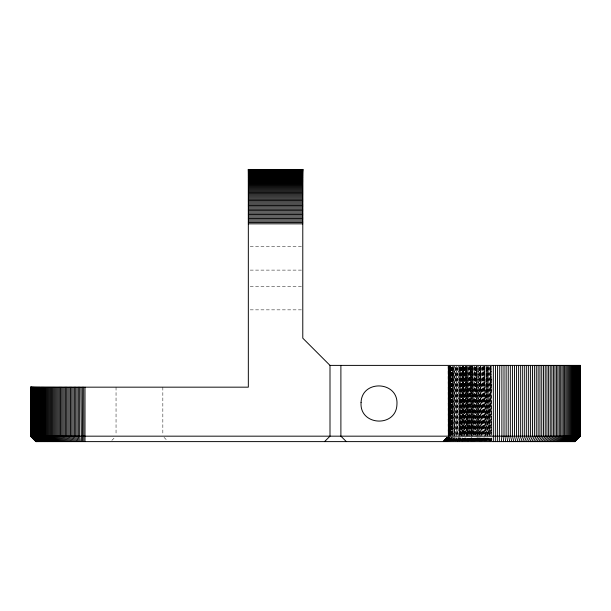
<?xml version="1.0" encoding="UTF-8"?>
<svg xmlns="http://www.w3.org/2000/svg" width="611" height="611" viewBox="0 0 611 611"><rect width="100%" height="100%" fill="white"/><g stroke="black" fill="none" stroke-linecap="round" stroke-linejoin="round"><path stroke-width="0.46" stroke-dasharray="3.06 2.29" d="M448.168 436.17L448.176 366.333L448.405 436.17L448.52 366.333L448.856 435.223L449.192 366.333L449.284 436.17L449.268 366.333L449.482 436.17M448.306 435.223L448.222 366.333L448.23 436.17M448.291 436.17L448.359 366.333L448.39 436.17M448.657 436.17L448.726 366.333L448.825 435.223M449.803 436.17L449.887 366.333L450.101 436.17L450.299 366.333L450.414 435.223M450.36 435.223L450.399 366.333L450.697 436.17L450.857 366.333L451.055 435.223L451.361 366.333L451.445 436.17L451.781 366.333L451.926 436.17L452.354 366.333L452.361 435.223M451.85 435.223L451.911 366.333L452.277 436.17L452.491 366.333L452.736 436.17M453.706 436.17L453.79 366.333L454.225 436.17L454.492 366.333L454.76 435.223M448.535 435.223L448.673 366.333L448.688 436.17M448.825 436.17L449.261 366.333M449.482 435.223L449.604 365.393L450.04 436.17M455.913 435.223L456.012 366.333L456.509 435.223M458.441 436.17L458.571 366.333L459.121 435.223L459.495 366.333L460.198 435.223L460.442 366.333L460.931 436.17M461.282 435.223L461.435 366.333L462.031 435.223M464.406 435.223L464.581 366.333L465.215 435.223L465.689 366.333L466.491 435.223M467.782 435.223L467.988 366.333L468.645 435.223L469.172 365.393L469.546 435.223M449.284 435.223L449.52 366.333L449.795 435.223M456.516 436.17L456.829 366.333L457.135 435.223L457.677 366.333L457.784 436.17M463.23 435.223L463.474 366.333L464.406 436.17M466.506 436.17L466.773 366.333L467.362 436.17L467.919 366.333L468.24 436.17M470.027 435.223L470.302 366.333L470.928 435.223M471.371 436.17L471.608 366.333L472.303 436.17M475.167 435.223L475.427 366.333L476.129 435.223M477.642 436.17L477.924 366.333L478.627 435.223M479.116 435.223L479.398 366.333L480.109 435.223M481.674 435.223L481.957 366.333L482.698 436.17M483.5 366.333L483.186 435.223L482.14 366.333L481.147 435.223M485.814 435.223L486.096 365.393L486.845 435.223M450.414 436.17L450.75 366.333L450.758 436.17M452.736 435.223L453.118 366.333L453.209 435.223M462.038 436.17L462.451 366.333L463.222 436.17M487.349 436.17L487.685 366.333L488.388 435.223L489.083 366.333L489.449 435.223M491.855 378.599L491.565 435.223L490.518 366.333L489.449 436.17M454.775 435.223L455.233 366.333L455.332 436.17M460.938 435.223L461.42 366.333L461.679 436.17L462.428 366.333L462.802 435.223M464.024 435.223L464.543 366.333L464.834 436.17L465.635 366.333L465.658 436.17M472.311 435.223L472.853 366.333L473.242 436.17L474.128 366.333L474.197 436.17M459.839 435.223L460.442 366.333L460.541 435.223M470.936 436.17L471.516 366.333L471.86 435.223M474.716 435.223L475.305 366.333L475.671 436.17M476.137 436.17L476.733 366.333L477.122 436.17M478.642 435.223L479.253 366.333L479.635 435.223L480.59 366.333L481.674 436.17M480.116 436.17L480.75 366.333L481.132 436.17M482.705 435.223L483.324 366.333L483.721 435.223L484.691 366.333L485.806 436.17M484.218 436.17L484.882 366.333L485.256 435.223M486.86 435.223L487.479 366.333L487.899 436.17L488.869 366.333L490.007 436.17L490.282 366.333L491.053 435.223M491.061 436.17L491.687 366.333L491.855 391.811M462.81 436.17L463.497 366.333L464.016 436.17M466.071 435.223L466.819 366.333L467.774 436.17M491.542 437.988L491.504 441.616L491.878 439.798M468.247 435.223L469.088 366.333L470.027 436.17M469.546 436.17L470.371 366.333L471.356 435.223M471.86 436.17L472.754 366.333L473.731 435.223L474.029 366.333L474.709 436.17M475.686 435.223L476.603 366.333L477.626 435.223M477.13 435.223L478.046 366.333M485.256 436.17L486.272 366.333M490.358 441.616L490.457 437.988M489.22 441.616L489.373 437.988M488.288 437.988L488.082 441.616L488.991 437.988M490.725 441.616L490.946 437.988M487.211 437.988L486.944 441.616L487.914 437.988M489.579 441.616L489.862 437.988M485.814 441.616L486.135 437.988M488.441 441.616L488.785 437.988M484.683 441.616L485.065 437.988M487.303 441.616L487.7 437.988M483.996 437.988L483.561 441.616L484.691 437.988M486.173 441.616L486.623 437.988M482.438 441.616L482.934 437.988M485.042 441.616L485.554 437.988M481.323 441.616L481.88 437.988M483.92 441.616L484.485 437.988M480.215 441.616L480.826 437.988M483.416 437.988L482.797 441.616L484.202 437.728M479.116 441.616L479.788 437.988M481.682 441.616L482.362 437.988M478.023 441.616L478.749 437.988M480.567 441.616L481.308 437.988M476.939 441.616L477.718 437.988M479.467 441.616L480.261 437.988M490.557 440.707L491.16 437.988M476.702 437.988L475.862 441.616L477.466 437.728M479.215 437.988L478.367 441.616L480.002 437.728M489.434 440.707L490.075 437.988M474.793 441.616L475.686 437.988M478.184 437.988L477.283 441.616L478.971 437.728M473.731 441.616L474.686 437.988M477.16 437.988L476.198 441.616L477.939 437.728M472.685 441.616L473.693 437.988M475.129 441.616L476.145 437.988M486.066 440.707L486.837 437.988M471.646 441.616L472.708 437.988M474.067 441.616L475.137 437.988M484.951 440.707L485.76 437.988M470.615 441.616L471.738 437.988M473.013 441.616L474.144 437.988M486.463 440.707L487.326 437.988M470.783 437.988L469.599 441.616L471.532 437.728M471.975 441.616L473.158 437.988M482.736 440.707L483.622 437.988M485.302 440.837L486.333 437.728M468.599 441.616L469.92 437.728M470.944 441.616L472.265 437.728M481.59 440.837L482.652 437.728M484.187 440.837L485.264 437.728M467.606 441.616L468.996 437.728M471.31 437.728L469.92 441.616L471.975 437.728M480.498 440.837L481.605 437.728M468.912 441.616L470.355 437.728M479.406 440.837L480.559 437.728M481.972 440.837L483.141 437.728M478.321 440.837L479.52 437.728M467.919 441.616L469.424 437.728M480.872 440.837L482.087 437.728M477.244 440.837L478.489 437.728M466.934 441.616L468.5 437.728M479.78 440.837L481.04 437.728M465.972 441.616L467.591 437.728M475.121 440.837L476.45 437.728M465.009 441.616L466.689 437.728M474.075 440.837L475.45 437.728M458.892 437.529L457.418 440.936L460.182 437.529M465.811 437.728L464.07 441.616L466.422 437.728M473.036 440.837L474.457 437.728M464.94 437.728L463.146 441.616L465.544 437.728M475.488 440.837L476.924 437.728M472.005 440.837L473.472 437.728M474.434 440.837L475.916 437.728M462.237 441.616L464.093 437.728M470.989 440.837L472.494 437.728M473.395 440.837L474.915 437.728M472.364 440.837L473.922 437.728M468.996 440.837L470.577 437.728M471.341 440.837L472.945 437.728M468.011 440.837L469.638 437.728M467.041 440.837L468.713 437.728M469.332 440.837L471.02 437.728M466.086 440.837L467.797 437.728M468.347 440.837L470.073 437.728M464.711 441.616L466.903 437.728M467.377 440.837L469.141 437.728M463.772 441.616L466.017 437.728M466.422 440.837L468.225 437.728M462.855 441.616L465.147 437.728M465.475 440.837L467.316 437.728M461.947 441.616L464.291 437.728M461.061 441.616L463.451 437.728M462.626 437.728L460.19 441.616L463.352 437.529M462.726 440.837L464.681 437.728M459.335 441.616L461.817 437.728M461.84 440.837L463.833 437.728M461.022 437.728L458.494 441.616L461.733 437.529M460.969 440.837L463.001 437.728M457.67 441.616L460.251 437.728M459.602 441.616L462.191 437.728M456.868 441.616L459.495 437.728M459.281 440.837L461.389 437.728M458.762 437.728L456.089 441.616L459.434 437.529M457.929 441.616L460.61 437.728M455.317 441.616L458.036 437.728M457.127 441.616L459.846 437.728M459.251 437.529L458.288 438.889L459.609 437.529M457.341 437.728L454.576 441.616L457.99 437.529M456.799 437.529L453.851 441.616L457.295 437.529M453.141 441.616L456.142 437.529M455.5 437.529L452.461 441.616L455.966 437.529M454.882 437.529L451.796 441.616L455.332 437.529M462.466 440.936L465.032 437.529M461.58 440.936L464.184 437.529M454.286 437.529L451.155 441.616L454.721 437.529M453.706 437.529L450.528 441.616L454.126 437.529M459.862 440.936L462.535 437.529M449.933 441.616L453.156 437.529M452.621 437.529L449.352 441.616L453.011 437.529M458.219 440.936L460.946 437.529M452.109 437.529L448.795 441.616L452.476 437.529M451.613 437.529L448.268 441.616L451.972 437.529M455.882 440.936L458.701 437.529M451.147 437.529L447.756 441.616L451.491 437.529M457.692 440.936L460.541 437.529M447.267 441.616L450.704 437.529M446.809 441.616L450.284 437.529M453.721 440.936L456.623 437.529M450.536 440.936L453.561 437.529M449.566 437.499L446.45 440.21L448.879 437.514M447.894 440.936L451.025 437.529M447.435 440.936L450.59 437.529M446.366 441.616L450.17 437.529M445.954 441.616L449.78 437.529M445.564 441.616L449.413 437.529M445.198 441.616L449.062 437.529L446.45 440.21M444.854 441.616L448.741 437.529M444.533 441.616L448.443 437.529M444.243 441.616L448.176 437.529M445.22 440.936L448.489 437.529M444.273 441.616L448.214 437.529M443.976 441.616L447.924 437.529L443.998 441.616M444.953 440.401L448.016 437.377L443.754 441.616L447.695 437.529M447.496 437.529L443.517 441.616L447.832 437.377L444.739 440.401M443.754 441.616L447.733 437.529M444.205 440.936L447.527 437.529M443.342 441.616L447.351 437.529M443.158 441.616L447.344 437.377M447.107 437.377L442.822 441.616L446.977 437.377L444.014 440.401M111.836 440.401L114.845 437.377M443.922 440.401L446.939 437.377L442.715 441.616M444.38 440.401L447.458 437.377M444.548 440.401L447.603 437.377M445.198 440.401L448.26 437.377M445.465 440.401L448.527 437.377M445.755 440.401L448.818 437.377M446.076 440.401L449.131 437.377M444.571 440.401L447.634 437.377M445.228 440.401L448.298 437.377M445.793 440.401L448.871 437.377M449.482 437.766L448.382 438.835L450.353 437.484M250.212 246.699L301.842 246.699M250.212 270.108L301.842 270.108M250.212 286.444L301.842 286.444M250.212 309.853L302.781 309.853M164.038 437.377L167.04 440.401M491.328 437.988L491.863 441.616M487.334 435.223L486.295 366.333L486.303 435.223M479.108 436.17L478.077 366.333L478.108 436.17M474.151 366.333L475.159 436.17M483.507 366.333L484.21 435.223M450.758 366.333L451.117 435.223L451.246 366.333L451.514 435.223M465.697 366.333L466.056 436.17M459.823 436.17L459.503 366.333L459.495 436.17M488.884 366.333L488.953 435.223M484.706 366.333L484.767 436.17M482.125 366.333L482.155 435.223M480.605 366.333L480.651 436.17M476.611 366.333L476.656 436.17M472.769 366.333L472.799 436.17M470.378 366.333L470.455 435.223M469.103 366.333L469.126 436.17M466.827 366.333L466.911 436.17M463.512 366.333L463.596 435.223M448.176 366.333L448.222 435.223M490.503 366.333L490.503 436.17M462.435 366.333L462.443 435.223M449.52 366.333L449.528 436.17M448.146 365.393L448.153 435.223M162.839 387.168L162.839 435.231M116.044 387.168L116.044 435.231M448.482 366.333L448.512 436.17L448.482 366.333"/><path stroke-width="0.92" d="M495.338 441.616L495.475 365.393M497.346 441.616L497.614 365.393M499.347 441.616L499.745 365.393M501.341 441.616L501.875 436.17L501.875 365.393M503.334 441.616L503.999 436.17L503.999 365.393M505.32 441.616L506.122 436.17L506.122 365.393M507.298 441.616L508.23 436.17L508.23 365.393M509.269 441.616L510.33 436.17L510.33 365.393M511.231 441.616L512.423 436.17L512.423 365.393M513.179 441.616L514.5 436.17L514.5 365.393M515.119 441.616L516.57 436.17L516.57 365.393M517.043 441.616L518.624 436.17L518.624 365.393M518.953 441.616L520.664 436.17L520.664 365.393M520.847 441.616L522.688 436.17L522.688 365.393M522.726 441.616L524.689 436.17L524.689 365.393M524.589 441.616L526.674 436.17L526.674 365.393M526.43 441.616L528.637 436.17L528.637 365.393M528.255 441.616L530.585 436.17L530.585 365.393M530.058 441.616L532.502 436.17L532.502 365.393M531.837 441.616L534.404 436.17L534.404 365.393M533.594 441.616L536.275 436.17L536.275 365.393M535.32 441.616L538.123 436.17L538.123 365.393M537.031 441.616L539.941 436.17L539.941 365.393M538.711 441.616L541.736 436.17L541.736 365.393M540.361 441.616L543.5 436.17L543.5 365.393M541.988 441.616L545.233 436.17L545.233 365.393M543.584 441.616L546.929 436.17L546.929 365.393M545.149 441.616L548.602 436.17L548.602 365.393M546.677 441.616L550.236 436.17L550.236 365.393M548.182 441.616L551.84 436.17L551.84 365.393M549.648 441.616L553.406 436.17L553.406 365.393M551.084 441.616L554.933 436.17L554.933 365.393M552.481 441.616L556.43 436.17L556.43 365.393M553.849 441.616L557.881 436.17L557.881 365.393M555.178 441.616L559.302 436.17L559.302 365.393M556.468 441.616L560.677 436.17L560.677 365.393M557.721 441.616L562.013 436.17L562.013 365.393M558.935 441.616L563.304 436.17L563.304 365.393M560.111 441.616L564.556 436.17L564.556 365.393M561.242 441.616L565.771 436.17L565.771 365.393M562.334 441.616L566.932 436.17L566.932 365.393M563.388 441.616L568.054 436.17L568.054 365.393M564.396 441.616L569.131 436.17L569.131 365.393M565.366 441.616L570.162 436.17L570.162 365.393M566.282 441.616L571.148 436.17L571.148 365.393M567.161 441.616L572.087 436.17L572.087 365.393M568.001 441.616L572.973 436.17L572.973 365.393M568.788 441.616L573.821 436.17L573.821 365.393M569.536 441.616L574.615 436.17L574.615 365.393M570.231 441.616L575.356 436.17L575.356 365.393M570.88 441.616L576.051 436.17L576.051 365.393M571.491 441.616L576.7 436.17L576.7 365.393M572.049 441.616L577.296 436.17L577.296 365.393M572.56 441.616L577.838 436.17L577.838 365.393M573.019 441.616L578.334 436.17L578.334 365.393M573.439 441.616L578.777 436.17L578.777 365.393M573.805 441.616L579.167 436.17L579.167 365.393M574.119 441.616L579.511 436.17L579.511 365.393M574.393 441.616L580.03 436.17L580.03 365.393M574.783 441.616L580.213 436.17L580.213 365.393M324.556 441.616L330.001 436.17L330.001 365.393L302.781 338.166L302.781 169.384M574.905 441.616L580.45 436.17L580.45 365.393L330.001 365.393M248.333 169.453L302.781 169.453M248.333 169.537L302.781 169.537M248.333 169.652L302.781 169.652M248.333 169.797L302.781 169.797M248.333 169.973L302.781 169.973M248.333 170.186L302.781 170.186M248.333 170.431L302.781 170.431M248.333 170.706L302.781 170.706M248.333 171.019L302.781 171.019M248.333 171.355L302.781 171.355M248.333 171.729L302.781 171.729M248.333 172.134L302.781 172.134M248.333 172.569L302.781 172.569M248.333 173.035L302.781 173.035M248.333 173.532L302.781 173.532M248.333 174.059L302.781 174.059M248.333 174.616L302.781 174.616M248.333 175.197L302.781 175.197M248.333 175.815L302.781 175.815M248.333 176.457L302.781 176.457M248.333 177.129L302.781 177.129M248.333 177.832L302.781 177.832M248.333 178.565L302.781 178.565M248.333 179.321L302.781 179.321M248.333 180.1L302.781 180.1M248.333 180.909L302.781 180.909M248.333 181.742L302.781 181.742M248.333 182.605L302.781 182.605M248.333 183.491L302.781 183.491M248.333 184.4L302.781 184.4M248.333 185.332L302.781 185.332M248.333 186.286L302.781 186.286M248.333 187.272L302.781 187.272M248.333 188.272L302.781 188.272M248.333 189.295L302.781 189.295M248.333 190.334L302.781 190.334M248.333 191.396L302.781 191.396M248.333 192.48L302.781 192.48M248.333 193.58L302.781 193.58M248.333 194.703L302.781 194.703M248.333 195.841L302.781 195.841M248.333 196.994L302.781 196.994M248.333 198.163L302.781 198.163M248.333 199.354L302.781 199.354M248.333 200.553L302.781 200.553M248.333 201.767L302.781 201.767M248.333 202.997L302.781 202.997M248.333 204.234L302.781 204.234M248.333 205.487L302.781 205.487M248.333 206.755L302.781 206.755M248.333 208.03L302.781 208.03M248.333 209.313L302.781 209.313M248.333 210.604L302.781 210.604M248.333 211.902L302.781 211.902M248.333 213.208L302.781 213.208M248.333 214.522L302.781 214.522M248.333 215.843L302.781 215.843M248.333 217.165L302.781 217.165M248.333 218.494L302.781 218.494M248.333 219.83L302.781 219.83M248.333 221.159L302.781 221.159M248.333 222.496L302.781 222.496M248.333 223.832L302.781 223.832M248.333 169.384L248.333 387.168L30.55 387.168L30.565 436.17L580.45 436.17M575.004 441.616L36.011 441.616L30.55 436.17M346.338 441.616L340.892 436.17L340.892 365.393M30.619 436.17L36.057 441.616L30.695 436.17L30.695 387.168M36.232 441.616L30.81 436.17L30.81 387.168M36.362 441.616L30.962 436.17L30.962 387.168M36.523 441.616L31.138 436.17L31.138 387.168M36.713 441.616L31.352 436.17L31.352 387.168M36.935 441.616L31.596 436.17L31.596 387.168M37.187 441.616L31.871 436.17L31.871 387.168M37.462 441.616L32.184 436.17L32.184 387.168M37.767 441.616L32.52 436.17L32.52 387.168M38.103 441.616L32.895 436.17L32.895 387.168M38.47 441.616L33.3 436.17L33.3 387.168M38.86 441.616L33.735 436.17L33.735 387.168M39.28 441.616L34.201 436.17L34.201 387.168M39.723 441.616L34.697 436.17L34.697 387.168M40.196 441.616L35.224 436.17L35.224 387.168M40.7 441.616L35.774 436.17L35.774 387.168M41.227 441.616L36.362 436.17L36.362 387.168M41.777 441.616L36.981 436.17L36.981 387.168M42.358 441.616L37.622 436.17L37.622 387.168M42.969 441.616L38.294 436.17L38.294 387.168M43.595 441.616L38.997 436.17L38.997 387.168M44.252 441.616L39.723 436.17L39.723 387.168M44.931 441.616L40.479 436.17L40.479 387.168M45.634 441.616L41.265 436.17L41.265 387.168M46.367 441.616L42.075 436.17L42.075 387.168M47.116 441.616L42.907 436.17L42.907 387.168M47.895 441.616L43.771 436.17L43.771 387.168M48.689 441.616L44.656 436.17L44.656 387.168M49.506 441.616L45.565 436.17L45.565 387.168M50.346 441.616L46.497 436.17L46.497 387.168M51.209 441.616L47.452 436.17L47.452 387.168M52.088 441.616L48.429 436.17L48.429 387.168M52.989 441.616L49.43 436.17L49.43 387.168M53.913 441.616L50.453 436.17L50.453 387.168M54.845 441.616L51.5 436.17L51.5 387.168M55.807 441.616L52.561 436.17L52.561 387.168M56.777 441.616L53.646 436.17L53.646 387.168M57.77 441.616L54.746 436.17L54.746 387.168M58.778 441.616L55.868 436.17L55.868 387.168M59.802 441.616L57.006 436.17L57.006 387.168M60.84 441.616L58.16 436.17L58.16 387.168M61.894 441.616L59.328 436.17L59.328 387.168M62.964 441.616L60.52 436.17L60.52 387.168M64.048 441.616L61.719 436.17L61.719 387.168M65.14 441.616L62.933 436.17L62.933 387.168M66.24 441.616L64.163 436.17L64.163 387.168M67.363 441.616L65.4 436.17L65.4 387.168M68.485 441.616L66.652 436.17L66.652 387.168M69.623 441.616L67.92 436.17L67.92 387.168M70.769 441.616L69.188 436.17L69.188 387.168M71.93 441.616L70.471 436.17L70.471 387.168M73.091 441.616L71.77 436.17L71.77 387.168M74.259 441.616L73.068 436.17L73.068 387.168M75.436 441.616L74.374 436.17L74.374 387.168M76.619 441.616L75.688 436.17L75.688 387.168M77.803 441.616L77.009 436.17L77.009 387.168M78.995 441.616L78.33 436.17L78.33 387.168M80.194 441.616L79.659 436.17L79.659 387.168M81.393 441.616L80.988 387.168M82.592 441.616L82.325 387.168M83.791 441.616L83.661 387.168M580.343 365.393L580.343 436.17M579.793 365.393L579.793 436.17M493.337 365.393L493.337 441.616M84.998 387.168L84.998 441.616M361.055 402.618C359.421 425.989 396.287 427.799 396.944 404.383C398.586 381.012 361.72 379.202 361.055 402.618"/></g></svg>
